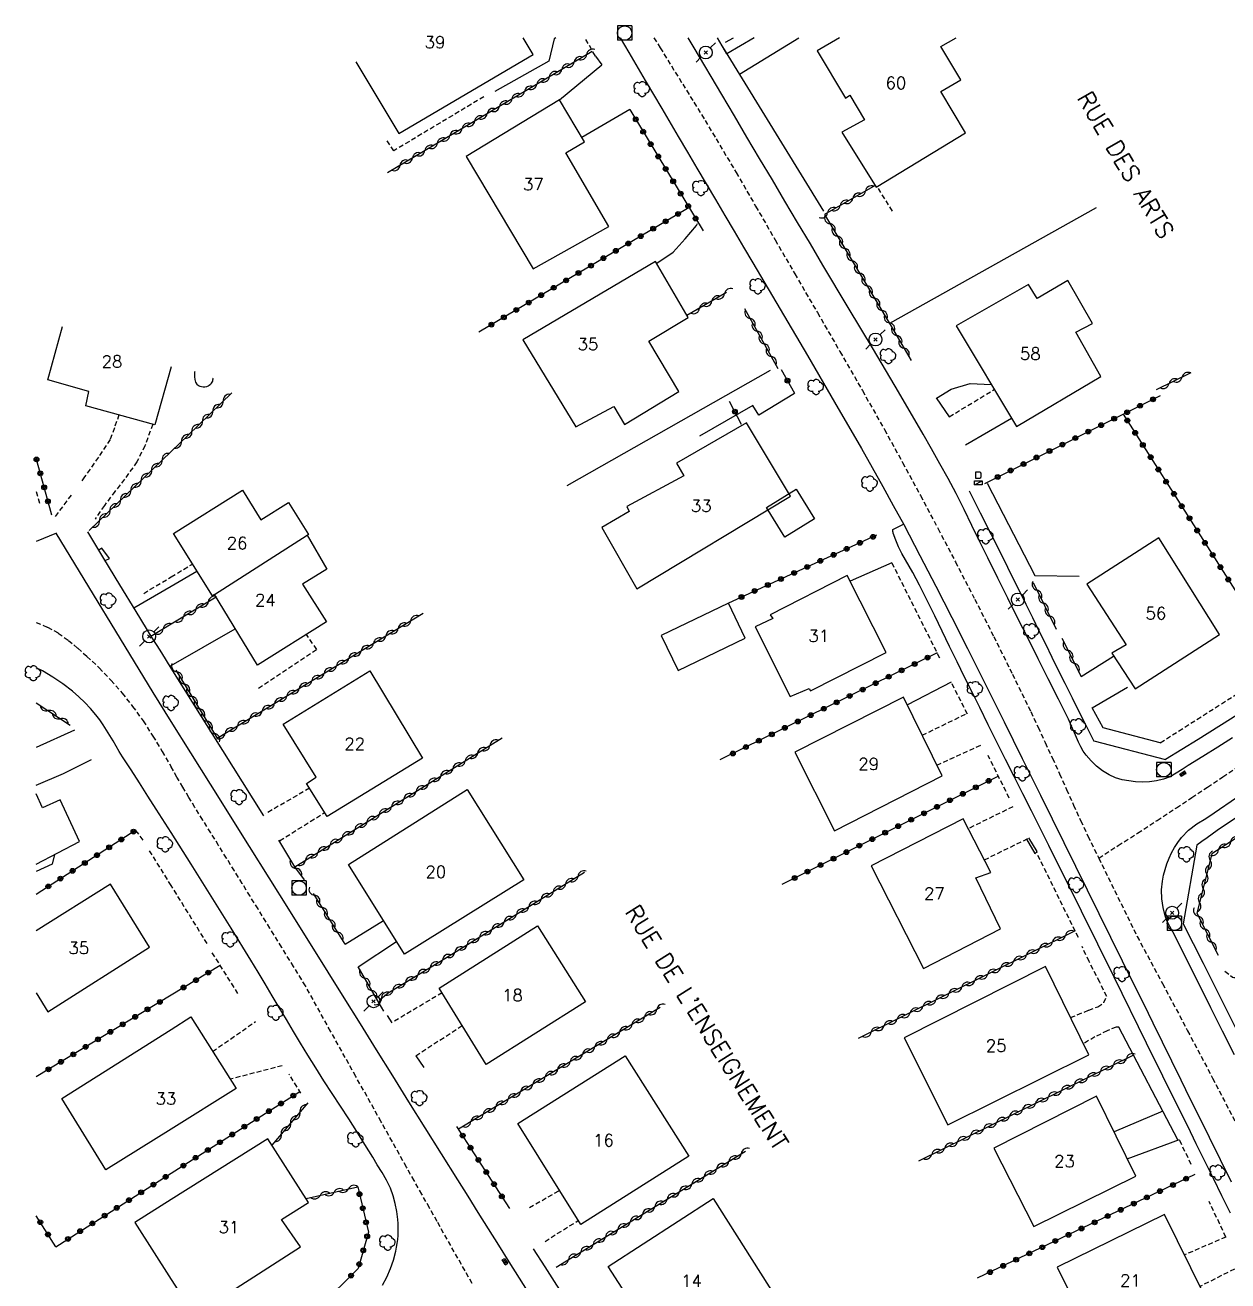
# Model space of a CAD drawing. Header units: millimetres. Extents: x 146998 to 148001, y 143000 to 144001.
# Drawn here: x 146998.9 to 147123.5, y 143871.2 to 144001.3 of the extents above; entities that cross this region are included whole.
import ezdxf
from ezdxf.enums import TextEntityAlignment as Align

# ---------------------------------------------------------------- set-up
doc = ezdxf.new("R2010")
doc.units = ezdxf.units.MM
doc.linetypes.add('DASHED', pattern=[0.75, 0.5, -0.25])
doc.layers.get('0').update_dxf_attribs({"linetype": 'CONTINUOUS'})
for name, color, linetype in [('W0001', 6, 'DASHED'), ('W0008', 7, 'CONTINUOUS'), ('W0014', 7, 'CONTINUOUS'), ('W0017', 7, 'CONTINUOUS'), ('W0101', 7, 'CONTINUOUS'), ('W0104', 1, 'CONTINUOUS'), ('W0105', 7, 'CONTINUOUS'), ('W0112', 1, 'DASHED'), ('W0300', 7, 'CONTINUOUS'), ('W0303', 7, 'CONTINUOUS'), ('W0310', 3, 'CONTINUOUS'), ('W0323', 7, 'CONTINUOUS'), ('W0330', 7, 'CONTINUOUS'), ('W0333', 7, 'CONTINUOUS'), ('W0401', 7, 'CONTINUOUS'), ('W0420', 7, 'CONTINUOUS'), ('W0438', 7, 'CONTINUOUS'), ('W0473', 7, 'CONTINUOUS'), ('W0515', 5, 'CONTINUOUS'), ('W0989', 7, 'CONTINUOUS'), ('W0991', 7, 'CONTINUOUS'), ('W1102', 7, 'CONTINUOUS')]:
    doc.layers.add(name, color=color, linetype=linetype)
doc.styles.get("Standard").update_dxf_attribs({"font": 'romans.shx', "width": 0.85})

# ---------------------------------------------------------------- blocks, each defined once
blk = doc.blocks.new('T300')
for p, q in [((-0.8, 0.51), (-0.86, 0.34)), ((-0.86, 0.34), (-0.86, 0.17)), ((-0.86, 0.17), (-0.74, 0.06)), ((-0.69, 0.63), (-0.8, 0.51)), ((-0.8, -0.06), (-0.74, 0.06)), ((-0.74, 0.06), (-0.69, 0.11)), ((-0.57, 0.69), (-0.69, 0.63)), ((-0.46, 0.69), (-0.57, 0.69)), ((-0.29, 0.63), (-0.46, 0.69)), ((-0.29, 0.63), (-0.17, 0.74)), ((-0.23, 0.57), (-0.29, 0.63)), ((-0.17, 0.74), (-0.06, 0.8)), ((-0.06, 0.8), (0.06, 0.8)), ((0.06, 0.8), (0.23, 0.74)), ((0.23, 0.74), (0.34, 0.63)), ((0.34, 0.63), (0.4, 0.51)), ((0.46, 0.46), (0.34, 0.46)), ((0.4, 0.51), (0.4, 0.46)), ((0.57, 0.4), (0.46, 0.46)), ((0.57, 0.4), (0.69, 0.29)), ((0.69, 0.29), (0.74, 0.17)), ((0.74, 0.06), (0.69, -0.17)), ((0.74, 0.17), (0.74, 0.06)), ((-0.8, -0.17), (-0.8, -0.06)), ((-0.8, -0.23), (-0.8, -0.17)), ((-0.74, -0.34), (-0.8, -0.23)), ((-0.69, -0.4), (-0.74, -0.34)), ((-0.51, -0.46), (-0.69, -0.4)), ((-0.4, -0.46), (-0.51, -0.46)), ((-0.4, -0.46), (-0.34, -0.46)), ((-0.34, -0.46), (-0.34, -0.4)), ((-0.34, -0.51), (-0.34, -0.46)), ((-0.29, -0.63), (-0.34, -0.51)), ((-0.17, -0.74), (-0.29, -0.63)), ((-0.06, -0.8), (-0.17, -0.74)), ((0.06, -0.8), (-0.06, -0.8)), ((0.17, -0.74), (0.06, -0.8)), ((0.23, -0.69), (0.17, -0.74)), ((0.29, -0.46), (0.23, -0.46)), ((0.29, -0.63), (0.23, -0.69)), ((0.46, -0.4), (0.29, -0.46)), ((0.34, -0.51), (0.29, -0.63)), ((0.34, -0.51), (0.34, -0.46)), ((0.57, -0.34), (0.46, -0.4)), ((0.63, -0.29), (0.57, -0.34)), ((0.69, -0.17), (0.63, -0.29))]:
    blk.add_line(p, q)
blk = doc.blocks.new('T473')
for p, q in [((-0.166667, 0.166667), (0.166667, -0.166667)), ((-0.166667, -0.166667), (0.166667, 0.166667)), ((0.500001, 0.500001), (1.000002, 1.000002)), ((-1.000002, -1.000002), (-0.500001, -0.500001))]:
    blk.add_line(p, q)
blk.add_ellipse((0, 0), major_axis=(0.471405, 0.471405), ratio=1, start_param=5.4977871438, end_param=11.780972451)
blk = doc.blocks.new('T401')
for p, q in [((-0.3, 0.3), (0, 0.3)), ((-0.3, -0.25), (-0.3, 0.3)), ((-0.3, 0.15), (0, 0.15)), ((-0.3, 0), (0, 0)), ((0, 0.3), (0, -0.25)), ((-0.3, -0.15), (0, -0.15)), ((-0.3, -0.25), (-0.3, -0.3)), ((-0.3, -0.3), (0, -0.3)), ((0, -0.3), (0, -0.25))]:
    blk.add_line(p, q)
blk = doc.blocks.new('T438')
for p, q in [((-0.4, 0.2), (0.4, 0.2)), ((-0.4, -0.2), (-0.4, 0.2)), ((0.15, 1.1), (-0.3, 1.1)), ((-0.3, 1.1), (-0.3, 0.5)), ((-0.3, 0.5), (0.15, 0.5)), ((0.3, 0.65), (0.3, 0.95)), ((0.4, 0.2), (0.4, -0.2))]:
    blk.add_line(p, q)
at = {"flags": 128}
for points in [[(-0.4, -0.2), (0.4, 0.2)], [(0.4, -0.2), (-0.4, -0.2)]]:
    blk.add_lwpolyline(points, dxfattribs=at)
for centre, major_axis, start_param, end_param in [((0.15, 0.95), (0.106, -0.106), 0.785398, 2.356194), ((0.15, 0.65), (0.106, 0.106), 3.926991, 5.497787)]:
    blk.add_ellipse(centre, major_axis=major_axis, ratio=1, start_param=start_param, end_param=end_param)
blk = doc.blocks.new('T420')
for p, q in [((0.75, 0.75), (-0.75, 0.75)), ((-0.75, 0.75), (-0.75, -0.75)), ((0.75, 0.75), (0.75, -0.75)), ((0.75, -0.75), (-0.75, -0.75))]:
    blk.add_line(p, q)
blk.add_ellipse((0, 0), major_axis=(-0.53, 0.53), ratio=1, start_param=3.926991, end_param=10.210176)
blk = doc.blocks.new('t323o')
at = {"color": 0, "linetype": 'Continuous'}
for radius in [0.25, 0.15]:
    blk.add_circle((0, 0), radius, dxfattribs=at)
blk = doc.blocks.new('t310o')
at = {"color": 0, "linetype": 'Continuous'}
for centre, start, end in [((-0.5, 0.38), 216.8699, 323.1304), ((0.5, -0.37), 36.8699, 143.1303)]:
    blk.add_arc(centre, 0.625, start, end, dxfattribs=at)

msp = doc.modelspace()

# ---------------------------------------------------------------- linework, layer by layer
at = {"layer": 'W0001'}
for points in [[(147064.04, 144000), (147064.69, 143998.96), (147065.86, 143997.07), (147067.03, 143995.19), (147068.19, 143993.31), (147069.35, 143991.42), (147070.49, 143989.52), (147072.56, 143986.04), (147074.59, 143982.54), (147076.62, 143979.04), (147078.64, 143975.54), (147080.99, 143971.51), (147083.33, 143967.48), (147085.65, 143963.44), (147087.94, 143959.39), (147089.82, 143955.98), (147091.67, 143952.56), (147093.5, 143949.12), (147095.3, 143945.68), (147097.3, 143941.82), (147099.27, 143937.95), (147101.2, 143934.06), (147103.11, 143930.16), (147103.87, 143928.55), (147104.61, 143926.95), (147105.35, 143925.33), (147106.08, 143923.72), (147106.81, 143922.1), (147107.54, 143920.48), (147108.28, 143918.87), (147109.04, 143917.27), (147110.15, 143914.99)], [(147000, 143939.4), (147001.18, 143938.92), (147002.3, 143938.3), (147003.34, 143937.55), (147004.32, 143936.74), (147005.26, 143935.89), (147006.54, 143934.69), (147007.76, 143933.42), (147008.91, 143932.09), (147010, 143930.71), (147011.09, 143929.2), (147012.1, 143927.63), (147013.07, 143926.04), (147014, 143924.43)], [(147045.2, 143870.91), (147041.56, 143877.34), (147040.77, 143878.74), (147039.98, 143880.15), (147039.19, 143881.56), (147038.39, 143882.97), (147035.77, 143887.66), (147033.14, 143892.35), (147030.53, 143897.04), (147027.92, 143901.74), (147026.69, 143903.74), (147025.46, 143905.73), (147024.23, 143907.72), (147023, 143909.72), (147022.18, 143911.03), (147021.37, 143912.35), (147020.55, 143913.66), (147019.73, 143914.98), (147018.91, 143916.3), (147018.1, 143917.61), (147017.28, 143918.93), (147016.46, 143920.24), (147015.83, 143921.28), (147015.21, 143922.33), (147014.6, 143923.38), (147014, 143924.43)], [(147110.15, 143914.99), (147112.17, 143916.28), (147114.19, 143917.58), (147116.2, 143918.88), (147118.21, 143920.19), (147119.82, 143921.25), (147121.42, 143922.32), (147123.02, 143923.39), (147124.61, 143924.47)], [(147110.15, 143914.99), (147114.14, 143906.87), (147116.76, 143901.99), (147119.37, 143897.1), (147121.95, 143892.19), (147124.5, 143887.27)]]:
    msp.add_lwpolyline(points, dxfattribs=at)
at = {"layer": 'W0008'}
for points in [[(147124.01, 143927.46), (147122.49, 143926.48), (147120.95, 143925.51), (147119.41, 143924.57), (147118.8, 143924.18), (147118.19, 143923.79), (147117.55, 143923.42), (147116.86, 143923.15), (147116.15, 143922.98), (147115.42, 143922.88), (147114.69, 143922.86), (147113.96, 143922.89), (147113.26, 143922.98), (147112.57, 143923.11), (147111.89, 143923.32), (147111.24, 143923.61), (147110.56, 143924.02), (147109.94, 143924.5), (147109.37, 143925.05), (147108.86, 143925.65), (147108.55, 143926.08), (147108.29, 143926.53), (147108.05, 143927), (147107.84, 143927.47), (147107.64, 143927.95), (147107.44, 143928.43), (147107.24, 143928.9), (147107.02, 143929.37), (147105.97, 143931.46), (147104.92, 143933.55), (147103.88, 143935.64), (147102.83, 143937.74), (147101.78, 143939.83), (147100.73, 143941.92), (147099.69, 143944.01), (147098.65, 143946.11), (147097.83, 143947.77), (147097.01, 143949.44), (147096.2, 143951.11), (147095.39, 143952.78)], [(147089.94, 143949.57), (147091.61, 143946.36), (147093.26, 143943.15), (147094.91, 143939.93), (147096.55, 143936.71), (147098.45, 143932.91), (147100.34, 143929.11), (147102.22, 143925.31), (147104.11, 143921.5), (147106.54, 143916.6), (147108.96, 143911.7), (147111.39, 143906.79), (147113.81, 143901.89), (147114.79, 143899.91), (147115.76, 143897.93), (147116.73, 143895.95), (147117.7, 143893.97), (147118.67, 143891.99), (147119.65, 143890.01), (147120.62, 143888.03), (147121.6, 143886.05), (147123.87, 143881.45)], [(147124.22, 143894.59), (147123, 143897.04), (147121.77, 143899.48), (147120.55, 143901.93), (147119.33, 143904.38), (147118.11, 143906.83), (147117.83, 143907.36), (147117.52, 143907.88), (147117.24, 143908.42), (147117.04, 143908.99), (147116.83, 143909.87), (147116.7, 143910.77), (147116.67, 143911.68), (147116.75, 143912.59), (147116.87, 143913.2), (147117.03, 143913.8), (147117.22, 143914.39), (147117.45, 143914.97), (147117.71, 143915.53), (147118.01, 143916.08), (147118.35, 143916.6), (147118.72, 143917.11), (147119.47, 143917.88), (147120.34, 143918.53), (147121.25, 143919.1), (147122.13, 143919.68), (147124.43, 143921.25)]]:
    msp.add_lwpolyline(points, dxfattribs=at)
at = {"layer": 'W0014'}
for points in [[(147060.54, 144000), (147061.44, 143998.47), (147063.15, 143995.57), (147064.85, 143992.67), (147066.56, 143989.76), (147067.53, 143988.13), (147068.49, 143986.49), (147069.46, 143984.85), (147070.43, 143983.22), (147071.39, 143981.58), (147072.36, 143979.95), (147073.32, 143978.31), (147074.29, 143976.67), (147077.12, 143971.87), (147079.96, 143967.06), (147082.78, 143962.25), (147085.57, 143957.42), (147086.68, 143955.47), (147087.78, 143953.51), (147088.86, 143951.54), (147089.94, 143949.57)], [(147095.39, 143952.78), (147094.55, 143954.32), (147093.7, 143955.85), (147092.83, 143957.38), (147091.96, 143958.91), (147089.4, 143963.31), (147086.79, 143967.69), (147084.18, 143972.06), (147081.57, 143976.44), (147080.26, 143978.65), (147078.94, 143980.85), (147077.63, 143983.06), (147076.32, 143985.27), (147075, 143987.47), (147073.69, 143989.68), (147072.38, 143991.89), (147071.07, 143994.1), (147068.21, 143998.95), (147067.59, 144000)], [(147071.61, 143998.34), (147070.63, 144000)], [(147071.17, 143999.07), (147081.62, 143982.02)], [(147078.63, 143963.14), (147074.92, 143960.89), (147074.29, 143961.89), (147068.76, 143958.72)], [(147117.08, 143925.23), (147120.45, 143927.32), (147123.82, 143929.43), (147127.17, 143931.55), (147130.52, 143933.68), (147134.33, 143936.13), (147138.13, 143938.59), (147141.93, 143941.06), (147145.72, 143943.54), (147149.51, 143946.02), (147153.3, 143948.49), (147157.1, 143950.96), (147160.91, 143953.42), (147162.97, 143954.76), (147165.04, 143956.1), (147167.12, 143957.43), (147169.22, 143958.72), (147170.23, 143959.33), (147171.26, 143959.92), (147172.29, 143960.49), (147173.33, 143961.06)], [(147096.71, 143953.04), (147097.85, 143950.78), (147098.99, 143948.53), (147100.13, 143946.27), (147101.26, 143944.01), (147101.93, 143942.65), (147102.61, 143941.29), (147103.28, 143939.92), (147103.95, 143938.55), (147104.62, 143937.19), (147105.29, 143935.82), (147105.96, 143934.46), (147106.64, 143933.1), (147107.39, 143931.6), (147108.14, 143930.1), (147108.9, 143928.61), (147109.66, 143927.11)], [(147177.19, 143953.34), (147174.12, 143951.25), (147171.04, 143949.17), (147167.95, 143947.11), (147164.84, 143945.07), (147162.21, 143943.37), (147159.58, 143941.68), (147156.93, 143940.01), (147154.29, 143938.35), (147151.64, 143936.68), (147148.99, 143935.02), (147146.35, 143933.34), (147143.71, 143931.66), (147138.37, 143928.24), (147133.02, 143924.82), (147127.7, 143921.36), (147122.43, 143917.83), (147121.9, 143917.46), (147121.38, 143917.08), (147120.85, 143916.7), (147120.33, 143916.31)], [(147088.8, 143949.03), (147089.92, 143949.6)], [(147123.81, 143878.2), (147122.92, 143880), (147122.04, 143881.79), (147121.15, 143883.59), (147120.27, 143885.39), (147119.38, 143887.19), (147118.49, 143888.98), (147115.12, 143895.81), (147111.75, 143902.64), (147108.37, 143909.47), (147104.98, 143916.29), (147104.09, 143918.08), (147103.2, 143919.87), (147102.3, 143921.65), (147101.4, 143923.44), (147100.5, 143925.22), (147099.6, 143927.01), (147098.71, 143928.8), (147097.82, 143930.59), (147097.03, 143932.17), (147096.25, 143933.75), (147095.48, 143935.34), (147094.7, 143936.93), (147093.93, 143938.51), (147093.15, 143940.1), (147092.37, 143941.68), (147091.58, 143943.26), (147091.23, 143943.93), (147090.87, 143944.58), (147090.49, 143945.24), (147090.11, 143945.89), (147089.75, 143946.55), (147089.41, 143947.23), (147089.11, 143947.93), (147088.86, 143948.65), (147088.83, 143948.74), (147088.81, 143948.84), (147088.8, 143948.93), (147088.8, 143949.03)], [(147002.1, 143948.67), (147000, 143947.8)], [(147012.12, 143932.14), (147002.09, 143948.67)], [(147014, 143934.66), (147013.51, 143935.45), (147013.02, 143936.24), (147012.53, 143937.03), (147012.04, 143937.82), (147010.36, 143940.55), (147008.68, 143943.29), (147007.01, 143946.03), (147005.35, 143948.78)], [(147012.46, 143920.06), (147011.58, 143921.41), (147010.71, 143922.77), (147009.84, 143924.13), (147008.96, 143925.48), (147008.62, 143926.03), (147008.3, 143926.58), (147007.97, 143927.14), (147007.64, 143927.69), (147007.31, 143928.24), (147006.96, 143928.78), (147006.6, 143929.31), (147006.2, 143929.83), (147005.65, 143930.49), (147005.05, 143931.12), (147004.43, 143931.71), (147003.77, 143932.27), (147002.77, 143933.03), (147001.73, 143933.75), (147000.65, 143934.39), (147000, 143934.71)], [(147023.59, 143919.37), (147014, 143934.66)], [(147014, 143929.14), (147012.12, 143932.14)], [(147051.19, 143869.77), (147050.12, 143871.47), (147049.05, 143873.16), (147047.97, 143874.86), (147046.9, 143876.55), (147045.83, 143878.25), (147044.77, 143879.95), (147043.7, 143881.64), (147042.01, 143884.33), (147040.33, 143887.02), (147038.65, 143889.72), (147036.97, 143892.41), (147035.3, 143895.11), (147033.62, 143897.8), (147031.94, 143900.49), (147030.26, 143903.18), (147026.2, 143909.68), (147022.13, 143916.17), (147018.07, 143922.66), (147014, 143929.14)], [(147109.66, 143927.12), (147117.08, 143925.22)], [(147014, 143917.64), (147012.46, 143920.06)], [(147035.89, 143870.74), (147036.34, 143871.57), (147036.72, 143872.44), (147037.04, 143873.33), (147037.29, 143874.24), (147037.37, 143874.65), (147037.44, 143875.06), (147037.49, 143875.47), (147037.52, 143875.88), (147037.54, 143876.3), (147037.54, 143876.71), (147037.53, 143877.12), (147037.5, 143877.54), (147037.39, 143878.37), (147037.23, 143879.19), (147037, 143879.99), (147036.72, 143880.78), (147036.33, 143881.62), (147035.87, 143882.42), (147035.37, 143883.2), (147034.89, 143883.98), (147034.07, 143885.31), (147033.24, 143886.64), (147032.4, 143887.97), (147031.55, 143889.29), (147030.69, 143890.6), (147029.84, 143891.92), (147029, 143893.25), (147028.17, 143894.58), (147027.42, 143895.8), (147026.68, 143897.03), (147025.95, 143898.26), (147025.21, 143899.49), (147024.48, 143900.72), (147023.74, 143901.95), (147023.01, 143903.18), (147022.26, 143904.41), (147020.21, 143907.73), (147018.15, 143911.04), (147016.08, 143914.34), (147014, 143917.64)], [(147026.82, 143914.09), (147025.16, 143916.84)], [(147120.33, 143916.31), (147118.92, 143908.16)], [(147118.92, 143908.16), (147120.98, 143904.1), (147123.02, 143900.03), (147125.07, 143895.96)], [(147118.34, 143885.78), (147112.24, 143897.48)], [(147062.51, 143857.22), (147060.98, 143859.66), (147059.45, 143862.1), (147057.91, 143864.53), (147056.37, 143866.97), (147055.18, 143868.86), (147053.98, 143870.74), (147052.78, 143872.63), (147051.57, 143874.51)]]:
    msp.add_lwpolyline(points, dxfattribs=at)
at = {"layer": 'W0017'}
for points in [[(147053.69, 143999.88), (147053.15, 143997.58)], [(147053.89, 144000), (147053.69, 143999.88)], [(147074.42, 144000), (147071.61, 143998.33)], [(147072.9, 143996.24), (147079.08, 144000)], [(147053.16, 143997.58), (147047.55, 143994.42)], [(147054.26, 143993.58), (147058.63, 143997.2)], [(147061.54, 143992.57), (147056.58, 143989.66)], [(147064.33, 143976.64), (147066.05, 143977.77), (147067.29, 143979.17), (147068.47, 143980.54), (147068.55, 143980.74)], [(147093.33, 143962.65), (147094.85, 143963.58), (147096.83, 143964.17), (147099.02, 143964.06)], [(147096.33, 143957.81), (147101.1, 143960.58)], [(147088.72, 143945.58), (147084.38, 143943.68)], [(147014, 143943.16), (147016.67, 143944.71)], [(147010.14, 143940.91), (147014, 143943.16)], [(147014, 143934.94), (147020.65, 143938.76)], [(147013.87, 143934.87), (147014, 143934.94)], [(147108.32, 143933.82), (147111.7, 143935.92)], [(147094.86, 143933.23), (147090.32, 143930.86)], [(147109.47, 143930.57), (147113.14, 143932.71)], [(147003.97, 143928.25), (147000, 143926.44)], [(147000, 143922.54), (147002.82, 143923.76), (147005.75, 143925.19)], [(147032.04, 143906.05), (147036, 143908.51)], [(147033.4, 143903.73), (147037.36, 143906.33)], [(147116.79, 143888.75), (147111.76, 143886.61)], [(147113.12, 143883.82), (147118.52, 143885.83)]]:
    msp.add_lwpolyline(points, dxfattribs=at)
at = {"layer": 'W0101'}
for points in [[(147033.14, 143997.49), (147037.6, 143990.08), (147051.53, 143998.27), (147050.49, 144000)], [(147083.29, 144000), (147080.98, 143998.63), (147083.92, 143993.75), (147084.34, 143994.03), (147085.86, 143991.5), (147083.51, 143990.21), (147087.09, 143984.53), (147096.35, 143990.16), (147093.8, 143994.42), (147095.85, 143995.65), (147093.78, 143999.08), (147093.77, 143999.08), (147095.39, 144000)], [(147012.31, 143959.89), (147005.14, 143961.86), (147005.48, 143963.33), (147001.23, 143964.54), (147002.74, 143970.09)], [(147014, 143965.88), (147012.31, 143959.89)], [(147018.49, 143942.3), (147018.27, 143942.16), (147014.23, 143948.61), (147021.39, 143953.1), (147023.28, 143950.03), (147026.16, 143951.83), (147028.25, 143948.51), (147028.08, 143948.45)], [(147028.08, 143948.45), (147030.14, 143944.92), (147027.63, 143943.38), (147030.1, 143939.46)], [(147030.1, 143939.46), (147022.94, 143934.99), (147018.49, 143942.3)], [(147004.49, 143916.72), (147002.5, 143921.01), (147000.67, 143920.19), (147000, 143921.63)], [(147000, 143914.35), (147004.49, 143916.72)], [(147007.72, 143912.29), (147000, 143907.44)], [(147000, 143901.02), (147001.21, 143899.06), (147011.75, 143905.74), (147007.72, 143912.29)], [(147014, 143897.24), (147016.03, 143898.53), (147020.74, 143891.11)], [(147014, 143886.91), (147007.22, 143882.69), (147002.68, 143890.08), (147014, 143897.24)], [(147020.74, 143891.11), (147014, 143886.91)], [(147024.01, 143885.88), (147014, 143879.59)], [(147014, 143871.33), (147016.38, 143867.61), (147027.39, 143874.7), (147025.45, 143877.53), (147028.25, 143879.28), (147024.01, 143885.88)], [(147014, 143879.59), (147010.23, 143877.21), (147014, 143871.33)]]:
    msp.add_lwpolyline(points, dxfattribs=at)
for points in [[(147054.26, 143993.58), (147044.58, 143987.68), (147051.52, 143976.05), (147059.36, 143980.45), (147054.9, 143988.08), (147056.85, 143989.2)], [(147064.22, 143976.82), (147050.46, 143968.68), (147055.94, 143959.67), (147059.89, 143961.78), (147061.01, 143959.93), (147066.61, 143963.33), (147063.52, 143968.54), (147063.52, 143968.54), (147067.59, 143971)], [(147095.38, 143970.15), (147101.63, 143959.7), (147110.38, 143964.89), (147107.77, 143969.47), (147109.52, 143970.39), (147106.96, 143974.83), (147103.79, 143972.98), (147102.88, 143974.44)], [(147078.21, 143952.5), (147073.64, 143960.09), (147066.39, 143955.91), (147067.14, 143954.61), (147061.23, 143951.43), (147061.49, 143950.89), (147058.63, 143949.24), (147062.28, 143942.9)], [(147078.8, 143953.2), (147080.68, 143950.13), (147077.6, 143948.26), (147075.73, 143951.33)], [(147108.91, 143943.38), (147112.99, 143937.08), (147111.5, 143936.23), (147113.92, 143932.51), (147122.66, 143938.17), (147116.38, 143948.19)], [(147084.07, 143944.28), (147076.1, 143940.21), (147076.36, 143939.83), (147074.54, 143938.94), (147078.18, 143931.74), (147080.12, 143932.57), (147080.26, 143932.33), (147088.13, 143936.29)], [(147040.05, 143925.34), (147030.18, 143919.28), (147028.04, 143922.73), (147029.02, 143923.36), (147025.62, 143928.87), (147034.6, 143934.38)], [(147089.93, 143931.65), (147078.66, 143925.96), (147082.77, 143917.82), (147093.92, 143923.5)], [(147050.55, 143912.73), (147038.17, 143905.04), (147032.38, 143914.33), (147044.69, 143922.08)], [(147096.11, 143919.07), (147086.58, 143914.17), (147091.98, 143903.55), (147099.98, 143907.66), (147097.43, 143912.94), (147098.97, 143913.5)], [(147056.95, 143900.1), (147046.65, 143893.58), (147041.78, 143901.52), (147051.97, 143907.98)], [(147104.65, 143903.76), (147089.97, 143896.37), (147094.51, 143887.33), (147109.12, 143894.61)], [(147067.65, 143884.1), (147056.46, 143877.01), (147049.92, 143887.48), (147061.06, 143894.48)], [(147109.94, 143890.33), (147099.29, 143884.94), (147103.44, 143876.81), (147113.99, 143882.04)], [(147076.66, 143869.53), (147071.09, 143865.91), (147069.18, 143868.32), (147066.33, 143866.51), (147067.96, 143863.93), (147065.79, 143862.61), (147059.3, 143872.65), (147070.2, 143879.72)], [(147116.96, 143878.05), (147105.85, 143872.61), (147109.94, 143864.4), (147121.04, 143869.79)]]:
    msp.add_lwpolyline(points, close=True, dxfattribs=at)
at = {"layer": 'W0104'}
msp.add_lwpolyline([(147071.76, 143941.42), (147064.81, 143938.07), (147066.57, 143934.44), (147073.51, 143937.79)], close=True, dxfattribs=at)
msp.add_lwpolyline([(147001.91, 143915.36), (147001.66, 143914.37), (147000, 143913.59)], dxfattribs=at)
at = {"layer": 'W0105'}
for points in [[(147007.15, 143945.82), (147007.59, 143946.04), (147006.82, 143947.09), (147006.49, 143946.9)], [(147102.65, 143916.93), (147103.52, 143915.45), (147103.76, 143915.68), (147102.92, 143917.07)]]:
    msp.add_lwpolyline(points, dxfattribs=at)
at = {"layer": 'W0112'}
for points in [[(147057.97, 143998.09), (147056.89, 144000)], [(147046.41, 143993.88), (147037.07, 143988.28), (147036.38, 143989.34)], [(147088.77, 143982.04), (147087.18, 143984.58)], [(147094.66, 143960.72), (147099.33, 143963.55)], [(147008.59, 143960.92), (147008.11, 143959.57), (147007.68, 143958.36), (147006.46, 143956.52), (147005.02, 143954.49), (147004.68, 143953.97)], [(147012.09, 143959.95), (147011.28, 143957.71), (147010.44, 143956.06), (147009.17, 143954.24), (147008.17, 143952.99), (147007.07, 143951.51), (147006.12, 143950.11)], [(147000, 143952.97), (147000.38, 143951.63)], [(147003.62, 143952.6), (147001.89, 143950.28)], [(147014, 143944.13), (147016.2, 143945.46)], [(147093.68, 143935.72), (147088.72, 143945.58)], [(147011.16, 143942.42), (147014, 143944.13)], [(147116.54, 143926.94), (147136.1, 143939.39)], [(147023.05, 143932.58), (147029.09, 143936.61), (147028.03, 143938.16)], [(147096.54, 143929.91), (147094.86, 143933.23)], [(147091.86, 143927.72), (147096.44, 143929.94)], [(147093.37, 143924.63), (147098.07, 143926.77)], [(147100.88, 143921.2), (147098.68, 143925.63)], [(147028.34, 143922.24), (147023.8, 143919.59)], [(147025.24, 143916.78), (147029.91, 143919.71)], [(147101.25, 143920.31), (147096.64, 143918.04)], [(147011.09, 143916.85), (147010.33, 143917.88)], [(147098.3, 143914.81), (147102.92, 143917.07)], [(147014, 143912.14), (147011.76, 143915.75)], [(147108.05, 143906.74), (147103.69, 143915.6)], [(147017.73, 143906.12), (147014, 143912.14)], [(147020.92, 143900.95), (147018.24, 143905.21)], [(147107.24, 143898.47), (147109.12, 143899.22), (147110.06, 143899.58), (147110.7, 143900.01), (147110.98, 143900.63), (147110.26, 143902.12), (147109.15, 143904.28), (147108.43, 143905.83)], [(147123.23, 143903.26), (147124.01, 143902.66), (147124.17, 143902.61), (147125.18, 143902.64)], [(147042.09, 143901.03), (147037.14, 143898.08)], [(147018.3, 143894.95), (147022.74, 143898.04)], [(147039.35, 143894.5), (147044.17, 143897.63)], [(147112.24, 143897.48), (147111.95, 143897.47), (147111.03, 143897.09), (147109.75, 143896.45), (147108.57, 143895.75)], [(147025.52, 143893.47), (147020.13, 143892.07)], [(147027.45, 143890.62), (147026.21, 143892.61)], [(147119.73, 143883.23), (147118.52, 143885.83)], [(147051.14, 143878.77), (147054.25, 143880.55)], [(147123.34, 143875.71), (147121.59, 143879.41)], [(147052.76, 143875.27), (147056.2, 143877.43)], [(147123.34, 143875.71), (147119.03, 143873.86)], [(147124.89, 143872.73), (147120.65, 143870.59)]]:
    msp.add_lwpolyline(points, dxfattribs=at)
at = {"layer": 'W0300'}
msp.add_lwpolyline([(147055.04, 143953.61), (147076.12, 143965.56)], dxfattribs=at)
at = {"layer": 'W0303'}
for points in [[(147098.58, 143953.83), (147103.54, 143944.27)], [(147103.54, 143944.27), (147108.12, 143944.21)]]:
    msp.add_lwpolyline(points, dxfattribs=at)
at = {"layer": 'W0310'}
for points in [[(147071.48, 143999.53), (147072.28, 144000)], [(147057.63, 143998.58), (147036.43, 143986.01)], [(147086.99, 143984.7), (147081.71, 143981.68), (147088.55, 143970.29), (147090.71, 143966.54)], [(147071.57, 143973.6), (147067.47, 143971.2)], [(147076.94, 143965.67), (147073.47, 143971.89)], [(147119.71, 143965.27), (147116.1, 143963.5)], [(147014, 143957.13), (147015.77, 143958.83), (147020.3, 143963.21)], [(147005.5, 143948.92), (147014, 143957.13)], [(147103.35, 143943.55), (147105.75, 143938.71)], [(147018.65, 143942.04), (147014, 143939.23)], [(147014.48, 143934.46), (147018.77, 143927.41), (147040.11, 143940.35)], [(147014, 143939.23), (147011.89, 143937.96)], [(147106.33, 143937.78), (147108.32, 143933.82)], [(147000, 143931.09), (147003.54, 143928.75)], [(147027.81, 143912.72), (147026.82, 143914.09), (147048.3, 143927.45)], [(147135.16, 143923.97), (147121.88, 143915.41), (147120.33, 143909.27), (147122.52, 143904.94)], [(147036.04, 143899.14), (147035.56, 143899.96), (147035.69, 143900.35), (147036.49, 143901.02), (147041.91, 143904.31), (147056.85, 143913.51)], [(147032.04, 143906.05), (147028.76, 143911.3)], [(147107.7, 143907.46), (147085.21, 143896.28)], [(147035.56, 143899.96), (147033.4, 143903.73)], [(147036.92, 143897.9), (147036.42, 143898.68)], [(147064.7, 143899.51), (147043.79, 143886.91)], [(147039.35, 143894.5), (147040.18, 143893.29)], [(147091.5, 143883.62), (147113.8, 143894.6)], [(147028.17, 143889.61), (147024.43, 143885.23)], [(147053.9, 143872.61), (147073.53, 143884.61)], [(147027.98, 143879.7), (147033.35, 143880.92)]]:
    msp.add_lwpolyline(points, dxfattribs=at)
at = {"layer": 'W0323'}
for points in [[(147057.97, 143998.09), (147058.63, 143997.2)], [(147061.54, 143992.57), (147069.14, 143979.98)], [(147067.51, 143982.31), (147045.91, 143969.49)], [(147077.24, 143965.61), (147078.62, 143963.15)], [(147073.13, 143959.92), (147071.89, 143962.3)], [(147098.34, 143953.81), (147116.55, 143962.92)], [(147112.7, 143960.99), (147129.2, 143935)], [(147001.62, 143950.52), (147000, 143956.43)], [(147087.13, 143948.45), (147071.76, 143941.42)], [(147093.41, 143936.25), (147070.88, 143925.16)], [(147099.75, 143923.49), (147077.29, 143912.25)], [(147010.33, 143917.88), (147000, 143911.23)], [(147019.09, 143903.87), (147014, 143900.79)], [(147014, 143900.79), (147000, 143892.32)], [(147014, 143882.32), (147027.34, 143890.8)], [(147049.1, 143878.67), (147043.61, 143887.18)], [(147002.03, 143874.71), (147014, 143882.32)], [(147120.12, 143882.19), (147097.54, 143871.44)], [(147033.35, 143880.92), (147034.44, 143876.21), (147033.37, 143872.44), (147029.42, 143868.52), (147014, 143859.32)], [(147002.03, 143874.71), (147000, 143877.93)]]:
    msp.add_lwpolyline(points, dxfattribs=at)
at = {"layer": 'W0330'}
msp.add_lwpolyline([(147109.88, 143982.38), (147088.48, 143970.39)], dxfattribs=at)
at = {"layer": 'W0333'}
for points in [[(147093.31, 143962.68), (147094.66, 143960.72)], [(147110.61, 143928.48), (147109.47, 143930.57)], [(147116.54, 143926.94), (147110.6, 143928.48)]]:
    msp.add_lwpolyline(points, dxfattribs=at)
at = {"layer": 'W0515'}
msp.add_lwpolyline([(147018.34, 143964.73), (147018.33, 143964.69), (147018.32, 143964.6), (147018.3, 143964.5), (147018.27, 143964.41), (147018.23, 143964.32), (147018.15, 143964.19), (147018.06, 143964.07), (147017.95, 143963.97), (147017.82, 143963.89), (147017.65, 143963.83), (147017.48, 143963.8), (147017.3, 143963.8), (147017.13, 143963.82), (147017.02, 143963.85), (147016.91, 143963.89), (147016.8, 143963.95), (147016.72, 143964.04), (147016.57, 143964.3), (147016.49, 143964.58), (147016.46, 143964.86), (147016.46, 143965.14), (147016.46, 143965.37), (147016.47, 143965.42)], dxfattribs=at)
at = {"layer": 'W1102'}
msp.add_lwpolyline([(147018.49, 143942.3), (147028.08, 143948.45)], dxfattribs=at)

# ---------------------------------------------------------------- block references
at = {"layer": 'W0300'}
for p in [(147062.83, 143994.67), (147068.92, 143984.42), (147074.83, 143974.24), (147088.35, 143967), (147080.85, 143963.8), (147086.43, 143953.79), (147098.44, 143948.33), (147007.51, 143941.66), (147103.2, 143938.5), (146999.71, 143934.14), (147097.36, 143932.5), (147013.99, 143931.06), (147013.99, 143931.06), (147108.05, 143928.64), (147102.24, 143923.75), (147021.04, 143921.31), (147013.39, 143916.41), (147119.25, 143915.37), (147107.85, 143912.2), (147020.12, 143906.56), (147112.57, 143902.96), (147024.85, 143898.96), (147039.75, 143890.11), (147033.13, 143885.83), (147122.52, 143882.4), (147036.45, 143875.13)]:
    msp.add_blockref('T300', p, dxfattribs=at)
at = {"layer": 'W0310'}
for p, rotation in [((147057.07, 143998.26), 210.6695988554423), ((147054.49, 143996.73), 210.6695988554423), ((147055.78, 143997.49), 210.6695988554423), ((147051.91, 143995.2), 210.6695988554423), ((147053.2, 143995.96), 210.6695988554423), ((147050.62, 143994.43), 210.6695988554423), ((147048.04, 143992.9), 210.6695988554423), ((147049.33, 143993.66), 210.6695988554423), ((147045.46, 143991.37), 210.6695988554423), ((147046.75, 143992.13), 210.6695988554423), ((147044.17, 143990.6), 210.6695988554423), ((147041.59, 143989.07), 210.6695988554423), ((147042.88, 143989.84), 210.6695988554423), ((147039.01, 143987.54), 210.6695988554423), ((147040.3, 143988.31), 210.6695988554423), ((147037.72, 143986.78), 210.6695988554423), ((147085.96, 143984.11), 209.7822844401998), ((147083.35, 143982.62), 209.7822844401998), ((147084.65, 143983.36), 209.7822844401998), ((147082.05, 143981.87), 209.7822844401998), ((147082.28, 143980.73), 300.9829982036966), ((147083.05, 143979.44), 300.9829982036966), ((147083.82, 143978.15), 300.9829982036966), ((147084.6, 143976.87), 300.9829982036966), ((147085.37, 143975.58), 300.9829982036966), ((147086.14, 143974.3), 300.9829982036966), ((147071.36, 143973.47), 210.2720822488029), ((147086.91, 143973.01), 300.9829982036966), ((147068.77, 143971.96), 210.2720822488029), ((147070.06, 143972.72), 210.2720822488029), ((147087.69, 143971.73), 300.9829982036966), ((147074.02, 143970.91), 119.1700598609243), ((147088.46, 143970.44), 300.9829982036966), ((147074.75, 143969.6), 119.1700598609243), ((147089.21, 143969.14), 299.9631279981122), ((147075.48, 143968.29), 119.1700598609243), ((147089.96, 143967.84), 299.9631279981122), ((147076.21, 143966.98), 119.1700598609243), ((147117.44, 143964.16), 206.1084706995386), ((147118.79, 143964.82), 206.1084706995386), ((147018.32, 143961.29), 44.02171966504843), ((147019.39, 143962.34), 44.02171966504843), ((147017.24, 143960.25), 44.02171966504843), ((147016.16, 143959.21), 44.02171966504843), ((147015.08, 143958.17), 43.98604640670574), ((147013.06, 143956.22), 43.9860464064353), ((147011.98, 143955.17), 43.9860464064353), ((147010.9, 143954.13), 43.9860464064353), ((147009.82, 143953.09), 43.9860464064353), ((147007.66, 143951.01), 43.9860464064353), ((147008.74, 143952.05), 43.9860464064353), ((147006.58, 143949.96), 43.9860464064353), ((147103.75, 143942.74), 296.3849061789693), ((147016.57, 143940.78), 211.0708606338842), ((147017.85, 143941.56), 211.0708606338842), ((147104.42, 143941.4), 296.3849061789693), ((147015.28, 143940.01), 211.0708606338842), ((147038.83, 143939.57), 31.22857736033931), ((147105.09, 143940.05), 296.3849061789693), ((147013.18, 143938.74), 211.0708606335171), ((147036.26, 143938.01), 31.22857736033931), ((147037.54, 143938.79), 31.22857736033931), ((147034.98, 143937.24), 31.22857736033931), ((147106.97, 143936.5), 296.5881846288272), ((147032.41, 143935.68), 31.22857736033931), ((147033.7, 143936.46), 31.22857736033931), ((147107.64, 143935.16), 296.5881846288272), ((147014.59, 143934.29), 301.3591235272773), ((147029.85, 143934.13), 31.22857736033931), ((147031.13, 143934.9), 31.22857736033931), ((147015.37, 143933.01), 301.3591235272773), ((147028.57, 143933.35), 31.22857736033931), ((147016.15, 143931.73), 301.3591235272773), ((147026, 143931.79), 31.22857736033931), ((147027.28, 143932.57), 31.22857736033931), ((147001.25, 143930.26), 326.5373085618032), ((147016.93, 143930.45), 301.3591235272773), ((147023.43, 143930.24), 31.22857736033931), ((147024.72, 143931.02), 31.22857736033931), ((147002.5, 143929.43), 326.5373085618032), ((147017.71, 143929.16), 301.3591235272773), ((147022.15, 143929.46), 31.22857736033931), ((147018.49, 143927.88), 301.3591235272773), ((147019.59, 143927.91), 31.22857736033931), ((147020.87, 143928.68), 31.22857736033931), ((147047.04, 143926.66), 31.87513859879681), ((147044.49, 143925.07), 31.87513859879681), ((147045.77, 143925.87), 31.87513859879681), ((147043.22, 143924.28), 31.87513859879681), ((147040.67, 143922.7), 31.87513859879681), ((147041.94, 143923.49), 31.87513859879681), ((147038.12, 143921.11), 31.87513859879681), ((147039.4, 143921.91), 31.87513859879681), ((147036.85, 143920.32), 31.87513859879681), ((147034.3, 143918.74), 31.87513859879681), ((147035.58, 143919.53), 31.87513859879681), ((147031.75, 143917.15), 31.87513859879681), ((147033.03, 143917.95), 31.87513859879681), ((147030.48, 143916.36), 31.87513859879681), ((147122.57, 143915.85), 212.8138935957204), ((147123.83, 143916.66), 212.8138935957204), ((147027.93, 143914.78), 31.87513859879681), ((147029.21, 143915.57), 31.87513859879681), ((147121.71, 143914.74), 255.7750243726292), ((147026.93, 143913.93), 125.9277069848986), ((147121.35, 143913.29), 255.7750243726292), ((147054.9, 143912.31), 31.62964835372921), ((147056.18, 143913.1), 31.62964835372921), ((147120.98, 143911.83), 255.7750243726292), ((147028.86, 143911.14), 122.0956482447772), ((147052.35, 143910.74), 31.62964835372921), ((147053.62, 143911.52), 31.62964835372921), ((147120.61, 143910.38), 255.7750243726292), ((147029.65, 143909.87), 122.0956482447772), ((147051.07, 143909.95), 31.62964835372921), ((147030.45, 143908.6), 122.0956482447772), ((147048.52, 143908.38), 31.62964835372921), ((147049.79, 143909.16), 31.62964835372921), ((147120.49, 143908.95), 296.7814000255564), ((147031.25, 143907.32), 122.0956482447772), ((147045.96, 143906.8), 31.62964835372921), ((147047.24, 143907.59), 31.62964835372921), ((147106.7, 143906.97), 206.4449810293975), ((147121.16, 143907.61), 296.7814000255564), ((147044.68, 143906.02), 31.62964835372921), ((147104.02, 143905.63), 206.4449810293975), ((147105.36, 143906.3), 206.4449810293975), ((147121.84, 143906.28), 296.7814000255564), ((147042.13, 143904.44), 31.62964835372921), ((147043.41, 143905.23), 31.62964835372921), ((147101.33, 143904.3), 206.4449810293975), ((147102.67, 143904.96), 206.4449810293975), ((147034.07, 143902.56), 119.8906051097075), ((147039.57, 143902.89), 31.24441072685627), ((147040.85, 143903.66), 31.24441072685627), ((147098.64, 143902.96), 206.4449810293975), ((147099.99, 143903.63), 206.4449810293975), ((147034.81, 143901.26), 119.8906051097075), ((147038.28, 143902.11), 31.24441072685627), ((147095.96, 143901.62), 206.4449810293975), ((147097.3, 143902.29), 206.4449810293975), ((147035.8, 143900.44), 40.03696877355572), ((147037, 143901.33), 31.24441072685627), ((147093.27, 143900.29), 206.4449810293975), ((147094.62, 143900.96), 206.4449810293975), ((147064.34, 143899.3), 211.0717394036814), ((147090.59, 143898.95), 206.4449810293975), ((147091.93, 143899.62), 206.4449810293975), ((147061.77, 143897.75), 211.0717394036814), ((147063.06, 143898.52), 211.0717394036814), ((147087.9, 143897.62), 206.4449810293975), ((147089.24, 143898.28), 206.4449810293975), ((147060.49, 143896.97), 211.0717394036814), ((147086.56, 143896.95), 206.4449810293975), ((147057.92, 143895.42), 211.0717394036814), ((147059.2, 143896.2), 211.0717394036814), ((147055.35, 143893.88), 211.0717394036814), ((147056.63, 143894.65), 211.0717394036814), ((147113.03, 143894.22), 26.21828437836078), ((147054.06, 143893.1), 211.0717394036814), ((147110.34, 143892.9), 26.21828437836078), ((147111.68, 143893.56), 26.21828437836078), ((147051.49, 143891.55), 211.0717394036814), ((147052.78, 143892.33), 211.0717394036814), ((147107.64, 143891.57), 26.21828437836078), ((147108.99, 143892.23), 26.21828437836078), ((147048.92, 143890.01), 211.0717394036814), ((147050.21, 143890.78), 211.0717394036814), ((147104.95, 143890.24), 26.21828437836078), ((147106.3, 143890.91), 26.21828437836078), ((147027.35, 143888.65), 229.5141730181828), ((147046.35, 143888.46), 211.0717394036814), ((147047.64, 143889.23), 211.0717394036814), ((147102.26, 143888.92), 26.21828437836078), ((147103.61, 143889.58), 26.21828437836078), ((147026.37, 143887.51), 229.5141730181828), ((147045.07, 143887.68), 211.0717394036814), ((147099.57, 143887.59), 26.21828437836078), ((147100.92, 143888.26), 26.21828437836078), ((147025.4, 143886.37), 229.5141730181828), ((147096.88, 143886.27), 26.21828437836078), ((147098.23, 143886.93), 26.21828437836078), ((147094.19, 143884.94), 26.21828437836078), ((147095.53, 143885.61), 26.21828437836078), ((147071.82, 143883.56), 31.4526204613027), ((147073.1, 143884.35), 31.4526204613027), ((147092.84, 143884.28), 26.21828437836078), ((147069.26, 143882), 31.4526204613027), ((147070.54, 143882.78), 31.4526204613027), ((147067.98, 143881.21), 31.4526204613027), ((147029.44, 143880.03), 12.84717076696351), ((147030.9, 143880.36), 12.84717076696351), ((147032.37, 143880.7), 12.84717076696351), ((147065.42, 143879.65), 31.4526204613027), ((147066.7, 143880.43), 31.4526204613027), ((147062.86, 143878.08), 31.4526204613027), ((147064.14, 143878.87), 31.4526204613027), ((147061.58, 143877.3), 31.4526204613027), ((147059.02, 143875.74), 31.4526204613027), ((147060.3, 143876.52), 31.4526204613027), ((147056.46, 143874.17), 31.4526204613027), ((147057.74, 143874.95), 31.4526204613027), ((147055.18, 143873.39), 31.4526204613027)]:
    msp.add_blockref('t310o', p, dxfattribs=dict(at, rotation=rotation))
at = {"layer": 'W0323'}
for p, rotation in [((147062.16, 143991.54), 301.1155428185083), ((147062.93, 143990.26), 301.1155428185083), ((147063.71, 143988.97), 301.1155428185083), ((147064.49, 143987.69), 301.1155428185083), ((147065.26, 143986.4), 301.1155428185083), ((147066.04, 143985.12), 301.1155428185083), ((147066.81, 143983.84), 301.1155428185083), ((147067.59, 143982.55), 301.1155428185083), ((147066.55, 143981.74), 210.6825659755233), ((147068.36, 143981.27), 301.1155428185083), ((147063.97, 143980.21), 210.6825659755233), ((147065.26, 143980.97), 210.6825659755233), ((147061.39, 143978.68), 210.6825659755233), ((147062.68, 143979.44), 210.6825659755233), ((147060.1, 143977.91), 210.6825659755233), ((147057.52, 143976.38), 210.6825659755233), ((147058.81, 143977.15), 210.6825659755233), ((147054.94, 143974.85), 210.6825659755233), ((147056.23, 143975.62), 210.6825659755233), ((147053.65, 143974.09), 210.6825659755233), ((147051.07, 143972.55), 210.6825659755233), ((147052.36, 143973.32), 210.6825659755233), ((147048.49, 143971.02), 210.6825659755233), ((147049.78, 143971.79), 210.6825659755233), ((147047.2, 143970.26), 210.6825659755233), ((147077.89, 143964.46), 299.3920637140732), ((147114.44, 143961.86), 26.56630937416373), ((147115.78, 143962.53), 26.56630937416373), ((147072.44, 143961.25), 117.6450739056883), ((147111.75, 143960.52), 26.56630937416373), ((147113.1, 143961.19), 26.56630937416373), ((147109.07, 143959.18), 26.56630937416373), ((147110.41, 143959.85), 26.56630937416373), ((147113.12, 143960.33), 302.4079678519509), ((147106.39, 143957.84), 26.56630937416373), ((147107.73, 143958.51), 26.56630937416373), ((147113.93, 143959.06), 302.4079678519509), ((147114.73, 143957.79), 302.4079678519509), ((147105.05, 143957.17), 26.56630937416373), ((147115.54, 143956.53), 302.4079678519509), ((147000.04, 143956.3), 105.324345806797), ((147102.36, 143955.82), 26.56630937416373), ((147103.7, 143956.5), 26.56630937416373), ((147116.34, 143955.26), 302.4079678519509), ((147000.43, 143954.86), 105.324345806797), ((147099.68, 143954.48), 26.56630937416373), ((147101.02, 143955.15), 26.56630937416373), ((147117.14, 143953.99), 302.4079678519509), ((147000.83, 143953.41), 105.324345806797), ((147117.95, 143952.73), 302.4079678519509), ((147001.22, 143951.96), 105.324345806797), ((147118.75, 143951.46), 302.4079678519509), ((147119.56, 143950.2), 302.4079678519509), ((147120.36, 143948.93), 302.4079678519509), ((147085.4, 143947.66), 204.5715745898164), ((147086.76, 143948.28), 204.5715745898164), ((147121.16, 143947.66), 302.4079678519509), ((147082.67, 143946.41), 204.5715745898164), ((147084.03, 143947.03), 204.5715745898164), ((147121.97, 143946.4), 302.4079678519509), ((147079.94, 143945.16), 204.5715745898164), ((147081.3, 143945.79), 204.5715745898164), ((147122.77, 143945.13), 302.4079678519509), ((147077.21, 143943.91), 204.5715745898164), ((147078.58, 143944.54), 204.5715745898164), ((147123.58, 143943.86), 302.4079678519509), ((147074.48, 143942.67), 204.5715745898164), ((147075.85, 143943.29), 204.5715745898164), ((147073.12, 143942.04), 204.5715745898164), ((147092.41, 143935.76), 206.2184597281369), ((147089.72, 143934.44), 206.2184597281369), ((147091.07, 143935.1), 206.2184597281369), ((147087.03, 143933.11), 206.2184597281369), ((147088.38, 143933.78), 206.2184597281369), ((147084.34, 143931.79), 206.2184597281369), ((147085.69, 143932.45), 206.2184597281369), ((147082.99, 143931.13), 206.2184597281369), ((147080.3, 143929.8), 206.2184597281369), ((147081.65, 143930.46), 206.2184597281369), ((147077.61, 143928.48), 206.2184597281369), ((147078.96, 143929.14), 206.2184597281369), ((147074.92, 143927.15), 206.2184597281369), ((147076.27, 143927.81), 206.2184597281369), ((147072.23, 143925.82), 206.2184597281369), ((147073.58, 143926.49), 206.2184597281369), ((147098.75, 143922.99), 206.5878523466741), ((147096.07, 143921.65), 206.5878523466741), ((147097.41, 143922.32), 206.5878523466741), ((147093.39, 143920.3), 206.5878523466741), ((147094.73, 143920.98), 206.5878523466741), ((147090.71, 143918.96), 206.5878523466741), ((147092.05, 143919.63), 206.5878523466741), ((147010.09, 143917.73), 212.7529651966589), ((147088.02, 143917.62), 206.5878523466741), ((147089.36, 143918.29), 206.5878523466741), ((147008.83, 143916.91), 212.7529651966589), ((147085.34, 143916.28), 206.5878523466741), ((147086.68, 143916.95), 206.5878523466741), ((147006.31, 143915.29), 212.7529651966589), ((147007.57, 143916.1), 212.7529651966589), ((147082.66, 143914.93), 206.5878523466741), ((147084, 143915.6), 206.5878523466741), ((147003.78, 143913.67), 212.7529651966589), ((147005.05, 143914.48), 212.7529651966589), ((147079.97, 143913.59), 206.5878523466741), ((147081.32, 143914.26), 206.5878523466741), ((147002.52, 143912.86), 212.7529651966589), ((147078.63, 143912.92), 206.5878523466741), ((147001.26, 143912.05), 212.7529651966589), ((147016.57, 143902.34), 211.1726802390876), ((147017.85, 143903.12), 211.1726802390876), ((147015.28, 143901.57), 211.1726802390876), ((147011.55, 143899.31), 211.172680239067), ((147012.83, 143900.08), 211.172680239067), ((147010.27, 143898.53), 211.172680239067), ((147007.7, 143896.98), 211.172680239067), ((147008.98, 143897.76), 211.172680239067), ((147005.13, 143895.43), 211.172680239067), ((147006.42, 143896.2), 211.172680239067), ((147003.85, 143894.65), 211.172680239067), ((147001.28, 143893.1), 211.172680239067), ((147002.57, 143893.87), 211.172680239067), ((147026.66, 143890.37), 32.44789340250584), ((147025.39, 143889.56), 32.44789340250584), ((147022.86, 143887.95), 32.44789340250584), ((147024.13, 143888.76), 32.44789340250584), ((147020.33, 143886.34), 32.44789340250584), ((147021.59, 143887.15), 32.44789340250584), ((147044.22, 143886.23), 122.7912916530571), ((147019.06, 143885.54), 32.44789340250584), ((147045.03, 143884.97), 122.7912916530571), ((147016.53, 143883.93), 32.44789340250584), ((147017.8, 143884.73), 32.44789340250584), ((147045.85, 143883.71), 122.7912916530571), ((147015.27, 143883.12), 32.44789340250584), ((147046.66, 143882.45), 122.7912916530571), ((147012.16, 143881.15), 32.44789340252173), ((147013.43, 143881.96), 32.44789340252173), ((147047.47, 143881.19), 122.7912916530571), ((147117.85, 143881.11), 205.4638859277772), ((147119.21, 143881.76), 205.4638859277772), ((147010.89, 143880.35), 32.44789340252173), ((147033.52, 143880.16), 283.1090502980661), ((147048.28, 143879.93), 122.7912916530571), ((147115.14, 143879.82), 205.4638859277772), ((147116.5, 143880.47), 205.4638859277772), ((147008.36, 143878.74), 32.44789340252173), ((147009.63, 143879.54), 32.44789340252173), ((147033.86, 143878.7), 283.1090502980661), ((147112.44, 143878.53), 205.4638859277772), ((147113.79, 143879.18), 205.4638859277772), ((147000.43, 143877.25), 122.3132290187473), ((147005.83, 143877.13), 32.44789340252173), ((147007.1, 143877.93), 32.44789340252173), ((147034.2, 143877.24), 283.1090502980661), ((147109.73, 143877.24), 205.4638859277772), ((147111.08, 143877.89), 205.4638859277772), ((147001.23, 143875.98), 122.3132290187473), ((147004.57, 143876.32), 32.44789340252173), ((147107.02, 143875.95), 205.4638859277772), ((147108.37, 143876.6), 205.4638859277772), ((147003.3, 143875.52), 32.44789340252173), ((147034.32, 143875.79), 254.1048247750698), ((147104.31, 143874.66), 205.4638859277772), ((147105.66, 143875.31), 205.4638859277772), ((147033.91, 143874.34), 254.1048247750698), ((147101.6, 143873.37), 205.4638859277772), ((147102.96, 143874.02), 205.4638859277772), ((147033.5, 143872.9), 254.1048247750698), ((147098.89, 143872.08), 205.4638859277772), ((147100.25, 143872.73), 205.4638859277772), ((147032.65, 143871.72), 224.7962566592032)]:
    msp.add_blockref('t323o', p, dxfattribs=dict(at, rotation=rotation))
at = {"layer": 'W0401'}
for p, rotation in [((147118.8, 143923.85), 123.3882042818248), ((147048.73, 143873.25), 32.29186762310034)]:
    msp.add_blockref('T401', p, dxfattribs=dict(at, rotation=rotation))
at = {"layer": 'W0420'}
for p in [(147061.01, 144000.48), (147116.9, 143924.14), (147027.26, 143911.88), (147118, 143908.23)]:
    msp.add_blockref('T420', p, dxfattribs=at)
at = {"layer": 'W0438'}
msp.add_blockref('T438', (147097.68, 143953.87), dxfattribs=at)
at = {"layer": 'W0473'}
for p in [(147069.42, 143998.47), (147087.01, 143968.73), (147101.77, 143941.78), (147011.72, 143937.96), (147117.77, 143909.32), (147034.98, 143900.14)]:
    msp.add_blockref('T473', p, dxfattribs=at)

# ---------------------------------------------------------------- texts
at = {"layer": 'W0989'}
for s, rotation, p in [('RUE DES ARTS', 300.5613, (147107.84, 143993.77)), ("RUE DE L'ENSEIGNEMENT", 302.1498, (147060.96, 143909.42))]:
    msp.add_text(s, height=1.75, rotation=rotation, dxfattribs=at).set_placement(p)
at = {"layer": 'W0991'}
for s, p in [('39', (147041.35, 143999.53)), ('60', (147089.13, 143995.31)), ('37', (147051.55, 143984.81)), ('35', (147057.21, 143968.25)), ('58', (147103.07, 143967.26)), ('28', (147007.87, 143966.45)), ('33', (147068.95, 143951.49)), ('26', (147020.83, 143947.63)), ('24', (147023.76, 143941.72)), ('56', (147116.08, 143940.35)), ('31', (147081.13, 143938.01)), ('22', (147033.02, 143926.83)), ('29', (147086.3, 143924.74)), ('20', (147041.44, 143913.56)), ('27', (147093.12, 143911.31)), ('35', (147004.42, 143905.68)), ('18', (147049.38, 143900.78)), ('25', (147099.52, 143895.55)), ('33', (147013.46, 143890.06)), ('16', (147058.81, 143885.74)), ('23', (147106.61, 143883.57)), ('31', (147019.99, 143876.75)), ('14', (147067.94, 143871.17)), ('21', (147113.44, 143871.22))]:
    msp.add_text(s, height=1.25, dxfattribs=at).set_placement(p, align=Align.MIDDLE_CENTER)

doc.saveas('drawing.dxf')
